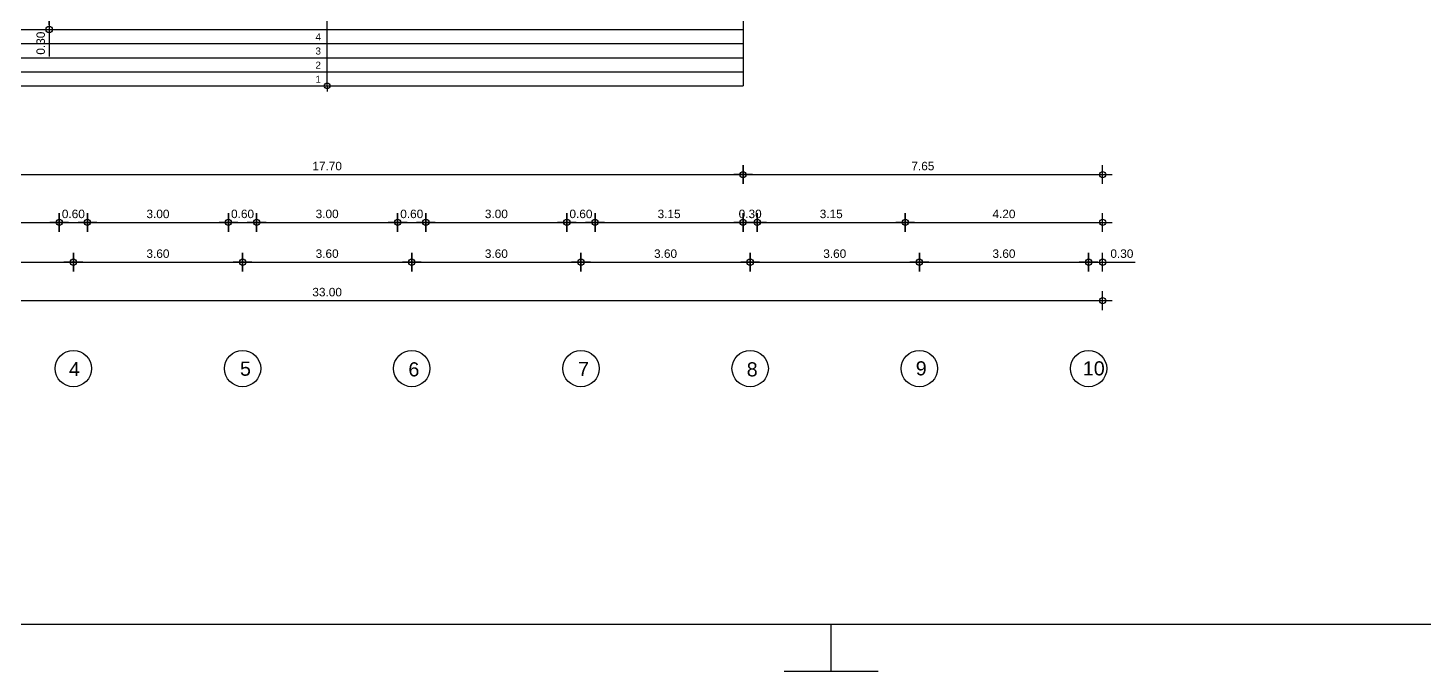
# Model space of a CAD drawing. Header units: metres. Extents: x -11 to 85, y -301 to 135.
# Drawn here: x 24.91 to 54.61, y -223.29 to -209.61 of the extents above; entities that cross this region are included whole.
import ezdxf
from ezdxf.enums import TextEntityAlignment as Align

# ---------------------------------------------------------------- set-up
doc = ezdxf.new("R2010")
doc.units = ezdxf.units.M
doc.header["$LTSCALE"] = 0.036
doc.header["$PDMODE"] = 2
for name, color, linetype in [('arxitek isogeio', 252, 'Continuous'), ('BORDER', 5, 'Continuous'), ('DIMBLK', 252, 'Continuous'), ('LAYER-ON', 4, 'Continuous'), ('MARKS', 2, 'Continuous')]:
    doc.layers.add(name, color=color, linetype=linetype)
doc.styles.add('COMU-N', font='arial.ttf')
doc.styles.get("Standard").update_dxf_attribs({"font": 'arial.ttf'})
doc.dimstyles.new('CADWDOT', dxfattribs={"dimscale": 0.1, "dimtxt": 1.8, "dimasz": 0.08, "dimexe": 2, "dimexo": 0, "dimgap": 0.09, "dimtad": 0, "dimrnd": 0.001, "dimzin": 0, "dimdsep": 46, "dimtxsty": 'Standard', "dimblk1": 'ARTDIM', "dimblk2": 'ARTDIM', "dimsah": 1, "dimcen": 0.09, "dimdle": 0.05, "dimse1": 1, "dimse2": 1, "dimadec": 0, "dimazin": 0, "dimtfac": 1, "dimtmove": 0, "dimatfit": 3, "dimldrblk": 'ARTDIM', "dimfxl": 2, "dimtvp": 0.9999, "dimtolj": 1, "dimtzin": 0, "dimarcsym": 0})

# ---------------------------------------------------------------- blocks, each defined once
blk = doc.blocks.new('art103')
at = {"layer": 'BORDER'}
blk.add_line((0.25, 0.25), (20.75, 0.25), dxfattribs=at)
at = {"layer": 'MARKS'}
for p, q in [((10.5, 0), (10.5, 0.25)), ((10.25, 0), (10.75, 0))]:
    blk.add_line(p, q, dxfattribs=at)
blk = doc.blocks.new('ARTDIM')
at = {"layer": 'DIMBLK'}
for p, q in [((-24.9975, 0), (24.9975, 0)), ((0, -24.9975), (0, 24.9975))]:
    blk.add_line(p, q, dxfattribs=at)
blk.add_circle((0, 0), 8.25, dxfattribs=at)
blk = doc.blocks.new('*D1248')
at = {"layer": 'arxitek isogeio', "color": 0, "lineweight": -2}
blk.add_line((14.782, -215.414), (47.766, -215.414), dxfattribs=at)
at = {"layer": 'Defpoints', "color": 0, "transparency": 16777216}
for p in [(14.774, -209.933), (47.774, -209.933), (47.774, -215.414)]:
    blk.add_point(p, dxfattribs=at)
at = {"layer": 'arxitek isogeio', "color": 0, "lineweight": -2, "xscale": 0.008, "yscale": 0.008, "zscale": 0.008, "rotation": 180}
blk.add_blockref('ARTDIM', (14.774, -215.414), dxfattribs=at)
at = {"layer": 'arxitek isogeio', "color": 0, "lineweight": -2, "xscale": 0.008, "yscale": 0.008, "zscale": 0.008}
blk.add_blockref('ARTDIM', (47.774, -215.414), dxfattribs=at)
at = {"layer": 'arxitek isogeio', "color": 0, "insert": (31.274, -215.234), "char_height": 0.18, "attachment_point": 5}
blk.add_mtext('\\A1;33.00', dxfattribs=at)
blk = doc.blocks.new('*D1252')
at = {"layer": 'arxitek isogeio', "color": 0, "lineweight": -2}
blk.add_line((22.282, -214.596), (25.866, -214.596), dxfattribs=at)
at = {"layer": 'Defpoints', "color": 0, "transparency": 16777216}
for p in [(25.874, -214.596), (22.274, -216.872), (25.874, -216.872)]:
    blk.add_point(p, dxfattribs=at)
at = {"layer": 'arxitek isogeio', "color": 0, "lineweight": -2, "xscale": 0.008, "yscale": 0.008, "zscale": 0.008, "rotation": 180}
blk.add_blockref('ARTDIM', (22.274, -214.596), dxfattribs=at)
at = {"layer": 'arxitek isogeio', "color": 0, "lineweight": -2, "xscale": 0.008, "yscale": 0.008, "zscale": 0.008}
blk.add_blockref('ARTDIM', (25.874, -214.596), dxfattribs=at)
at = {"layer": 'arxitek isogeio', "color": 0, "insert": (24.074, -214.416), "char_height": 0.18, "attachment_point": 5}
blk.add_mtext('\\A1;3.60', dxfattribs=at)
blk = doc.blocks.new('*D1253')
at = {"layer": 'arxitek isogeio', "color": 0, "lineweight": -2}
blk.add_line((25.882, -214.596), (29.466, -214.596), dxfattribs=at)
at = {"layer": 'Defpoints', "color": 0, "transparency": 16777216}
for p in [(29.474, -214.596), (25.874, -216.872), (29.474, -216.872)]:
    blk.add_point(p, dxfattribs=at)
at = {"layer": 'arxitek isogeio', "color": 0, "lineweight": -2, "xscale": 0.008, "yscale": 0.008, "zscale": 0.008, "rotation": 180}
blk.add_blockref('ARTDIM', (25.874, -214.596), dxfattribs=at)
at = {"layer": 'arxitek isogeio', "color": 0, "lineweight": -2, "xscale": 0.008, "yscale": 0.008, "zscale": 0.008}
blk.add_blockref('ARTDIM', (29.474, -214.596), dxfattribs=at)
at = {"layer": 'arxitek isogeio', "color": 0, "insert": (27.674, -214.416), "char_height": 0.18, "attachment_point": 5}
blk.add_mtext('\\A1;3.60', dxfattribs=at)
blk = doc.blocks.new('*D1254')
at = {"layer": 'arxitek isogeio', "color": 0, "lineweight": -2}
blk.add_line((29.482, -214.596), (33.066, -214.596), dxfattribs=at)
at = {"layer": 'Defpoints', "color": 0, "transparency": 16777216}
for p in [(33.074, -214.596), (29.474, -216.872), (33.074, -216.872)]:
    blk.add_point(p, dxfattribs=at)
at = {"layer": 'arxitek isogeio', "color": 0, "lineweight": -2, "xscale": 0.008, "yscale": 0.008, "zscale": 0.008, "rotation": 180}
blk.add_blockref('ARTDIM', (29.474, -214.596), dxfattribs=at)
at = {"layer": 'arxitek isogeio', "color": 0, "lineweight": -2, "xscale": 0.008, "yscale": 0.008, "zscale": 0.008}
blk.add_blockref('ARTDIM', (33.074, -214.596), dxfattribs=at)
at = {"layer": 'arxitek isogeio', "color": 0, "insert": (31.274, -214.416), "char_height": 0.18, "attachment_point": 5}
blk.add_mtext('\\A1;3.60', dxfattribs=at)
blk = doc.blocks.new('*D1255')
at = {"layer": 'arxitek isogeio', "color": 0, "lineweight": -2}
blk.add_line((33.082, -214.596), (36.666, -214.596), dxfattribs=at)
at = {"layer": 'Defpoints', "color": 0, "transparency": 16777216}
for p in [(36.674, -214.596), (33.074, -216.872), (36.674, -216.872)]:
    blk.add_point(p, dxfattribs=at)
at = {"layer": 'arxitek isogeio', "color": 0, "lineweight": -2, "xscale": 0.008, "yscale": 0.008, "zscale": 0.008, "rotation": 180}
blk.add_blockref('ARTDIM', (33.074, -214.596), dxfattribs=at)
at = {"layer": 'arxitek isogeio', "color": 0, "lineweight": -2, "xscale": 0.008, "yscale": 0.008, "zscale": 0.008}
blk.add_blockref('ARTDIM', (36.674, -214.596), dxfattribs=at)
at = {"layer": 'arxitek isogeio', "color": 0, "insert": (34.874, -214.416), "char_height": 0.18, "attachment_point": 5}
blk.add_mtext('\\A1;3.60', dxfattribs=at)
blk = doc.blocks.new('*D1256')
at = {"layer": 'arxitek isogeio', "color": 0, "lineweight": -2}
blk.add_line((36.682, -214.596), (40.266, -214.596), dxfattribs=at)
at = {"layer": 'Defpoints', "color": 0, "transparency": 16777216}
for p in [(40.274, -214.596), (36.674, -216.872), (40.274, -216.872)]:
    blk.add_point(p, dxfattribs=at)
at = {"layer": 'arxitek isogeio', "color": 0, "lineweight": -2, "xscale": 0.008, "yscale": 0.008, "zscale": 0.008, "rotation": 180}
blk.add_blockref('ARTDIM', (36.674, -214.596), dxfattribs=at)
at = {"layer": 'arxitek isogeio', "color": 0, "lineweight": -2, "xscale": 0.008, "yscale": 0.008, "zscale": 0.008}
blk.add_blockref('ARTDIM', (40.274, -214.596), dxfattribs=at)
at = {"layer": 'arxitek isogeio', "color": 0, "insert": (38.474, -214.416), "char_height": 0.18, "attachment_point": 5}
blk.add_mtext('\\A1;3.60', dxfattribs=at)
blk = doc.blocks.new('*D1257')
at = {"layer": 'arxitek isogeio', "color": 0, "lineweight": -2}
blk.add_line((40.282, -214.596), (43.866, -214.596), dxfattribs=at)
at = {"layer": 'Defpoints', "color": 0, "transparency": 16777216}
for p in [(43.874, -214.596), (40.274, -216.872), (43.874, -216.872)]:
    blk.add_point(p, dxfattribs=at)
at = {"layer": 'arxitek isogeio', "color": 0, "lineweight": -2, "xscale": 0.008, "yscale": 0.008, "zscale": 0.008, "rotation": 180}
blk.add_blockref('ARTDIM', (40.274, -214.596), dxfattribs=at)
at = {"layer": 'arxitek isogeio', "color": 0, "lineweight": -2, "xscale": 0.008, "yscale": 0.008, "zscale": 0.008}
blk.add_blockref('ARTDIM', (43.874, -214.596), dxfattribs=at)
at = {"layer": 'arxitek isogeio', "color": 0, "insert": (42.074, -214.416), "char_height": 0.18, "attachment_point": 5}
blk.add_mtext('\\A1;3.60', dxfattribs=at)
blk = doc.blocks.new('*D1258')
at = {"layer": 'arxitek isogeio', "color": 0, "lineweight": -2}
blk.add_line((43.882, -214.596), (47.466, -214.596), dxfattribs=at)
at = {"layer": 'Defpoints', "color": 0, "transparency": 16777216}
for p in [(47.474, -214.596), (43.874, -216.872), (47.474, -216.872)]:
    blk.add_point(p, dxfattribs=at)
at = {"layer": 'arxitek isogeio', "color": 0, "lineweight": -2, "xscale": 0.008, "yscale": 0.008, "zscale": 0.008, "rotation": 180}
blk.add_blockref('ARTDIM', (43.874, -214.596), dxfattribs=at)
at = {"layer": 'arxitek isogeio', "color": 0, "lineweight": -2, "xscale": 0.008, "yscale": 0.008, "zscale": 0.008}
blk.add_blockref('ARTDIM', (47.474, -214.596), dxfattribs=at)
at = {"layer": 'arxitek isogeio', "color": 0, "insert": (45.674, -214.416), "char_height": 0.18, "attachment_point": 5}
blk.add_mtext('\\A1;3.60', dxfattribs=at)
blk = doc.blocks.new('*D1259')
at = {"layer": 'arxitek isogeio', "color": 0, "lineweight": -2}
for p, q in [((47.482, -214.596), (47.766, -214.596)), ((47.774, -214.596), (48.466, -214.596))]:
    blk.add_line(p, q, dxfattribs=at)
at = {"layer": 'Defpoints', "color": 0, "transparency": 16777216}
for p in [(47.774, -209.761), (47.774, -214.596), (47.474, -216.872)]:
    blk.add_point(p, dxfattribs=at)
at = {"layer": 'arxitek isogeio', "color": 0, "lineweight": -2, "xscale": 0.008, "yscale": 0.008, "zscale": 0.008, "rotation": 180}
blk.add_blockref('ARTDIM', (47.474, -214.596), dxfattribs=at)
at = {"layer": 'arxitek isogeio', "color": 0, "lineweight": -2, "xscale": 0.008, "yscale": 0.008, "zscale": 0.008}
blk.add_blockref('ARTDIM', (47.774, -214.596), dxfattribs=at)
at = {"layer": 'arxitek isogeio', "color": 0, "insert": (48.183, -214.416), "char_height": 0.18, "attachment_point": 5}
blk.add_mtext('\\A1;0.30', dxfattribs=at)
blk = doc.blocks.new('*D1263')
at = {"layer": 'arxitek isogeio', "color": 0, "lineweight": -2}
blk.add_line((22.432, -213.751), (25.566, -213.751), dxfattribs=at)
at = {"layer": 'Defpoints', "color": 0, "transparency": 16777216}
for p in [(22.424, -209.761), (25.574, -209.761), (25.574, -213.751)]:
    blk.add_point(p, dxfattribs=at)
at = {"layer": 'arxitek isogeio', "color": 0, "lineweight": -2, "xscale": 0.008, "yscale": 0.008, "zscale": 0.008, "rotation": 180}
blk.add_blockref('ARTDIM', (22.424, -213.751), dxfattribs=at)
at = {"layer": 'arxitek isogeio', "color": 0, "lineweight": -2, "xscale": 0.008, "yscale": 0.008, "zscale": 0.008}
blk.add_blockref('ARTDIM', (25.574, -213.751), dxfattribs=at)
at = {"layer": 'arxitek isogeio', "color": 0, "insert": (23.999, -213.571), "char_height": 0.18, "attachment_point": 5}
blk.add_mtext('\\A1;3.15', dxfattribs=at)
blk = doc.blocks.new('*D1264')
at = {"layer": 'arxitek isogeio', "color": 0, "lineweight": -2}
blk.add_line((25.582, -213.751), (26.166, -213.751), dxfattribs=at)
at = {"layer": 'Defpoints', "color": 0, "transparency": 16777216}
for p in [(25.574, -209.761), (26.174, -209.761), (26.174, -213.751)]:
    blk.add_point(p, dxfattribs=at)
at = {"layer": 'arxitek isogeio', "color": 0, "lineweight": -2, "xscale": 0.008, "yscale": 0.008, "zscale": 0.008, "rotation": 180}
blk.add_blockref('ARTDIM', (25.574, -213.751), dxfattribs=at)
at = {"layer": 'arxitek isogeio', "color": 0, "lineweight": -2, "xscale": 0.008, "yscale": 0.008, "zscale": 0.008}
blk.add_blockref('ARTDIM', (26.174, -213.751), dxfattribs=at)
at = {"layer": 'arxitek isogeio', "color": 0, "insert": (25.874, -213.571), "char_height": 0.18, "attachment_point": 5}
blk.add_mtext('\\A1;0.60', dxfattribs=at)
blk = doc.blocks.new('*D1265')
at = {"layer": 'arxitek isogeio', "color": 0, "lineweight": -2}
blk.add_line((26.182, -213.751), (29.166, -213.751), dxfattribs=at)
at = {"layer": 'Defpoints', "color": 0, "transparency": 16777216}
for p in [(26.174, -209.761), (29.174, -209.761), (29.174, -213.751)]:
    blk.add_point(p, dxfattribs=at)
at = {"layer": 'arxitek isogeio', "color": 0, "lineweight": -2, "xscale": 0.008, "yscale": 0.008, "zscale": 0.008, "rotation": 180}
blk.add_blockref('ARTDIM', (26.174, -213.751), dxfattribs=at)
at = {"layer": 'arxitek isogeio', "color": 0, "lineweight": -2, "xscale": 0.008, "yscale": 0.008, "zscale": 0.008}
blk.add_blockref('ARTDIM', (29.174, -213.751), dxfattribs=at)
at = {"layer": 'arxitek isogeio', "color": 0, "insert": (27.674, -213.571), "char_height": 0.18, "attachment_point": 5}
blk.add_mtext('\\A1;3.00', dxfattribs=at)
blk = doc.blocks.new('*D1266')
at = {"layer": 'arxitek isogeio', "color": 0, "lineweight": -2}
blk.add_line((29.182, -213.751), (29.766, -213.751), dxfattribs=at)
at = {"layer": 'Defpoints', "color": 0, "transparency": 16777216}
for p in [(29.174, -209.761), (29.774, -209.761), (29.774, -213.751)]:
    blk.add_point(p, dxfattribs=at)
at = {"layer": 'arxitek isogeio', "color": 0, "lineweight": -2, "xscale": 0.008, "yscale": 0.008, "zscale": 0.008, "rotation": 180}
blk.add_blockref('ARTDIM', (29.174, -213.751), dxfattribs=at)
at = {"layer": 'arxitek isogeio', "color": 0, "lineweight": -2, "xscale": 0.008, "yscale": 0.008, "zscale": 0.008}
blk.add_blockref('ARTDIM', (29.774, -213.751), dxfattribs=at)
at = {"layer": 'arxitek isogeio', "color": 0, "insert": (29.474, -213.571), "char_height": 0.18, "attachment_point": 5}
blk.add_mtext('\\A1;0.60', dxfattribs=at)
blk = doc.blocks.new('*D1267')
at = {"layer": 'arxitek isogeio', "color": 0, "lineweight": -2}
blk.add_line((29.782, -213.751), (32.766, -213.751), dxfattribs=at)
at = {"layer": 'Defpoints', "color": 0, "transparency": 16777216}
for p in [(29.774, -209.761), (32.774, -209.761), (32.774, -213.751)]:
    blk.add_point(p, dxfattribs=at)
at = {"layer": 'arxitek isogeio', "color": 0, "lineweight": -2, "xscale": 0.008, "yscale": 0.008, "zscale": 0.008, "rotation": 180}
blk.add_blockref('ARTDIM', (29.774, -213.751), dxfattribs=at)
at = {"layer": 'arxitek isogeio', "color": 0, "lineweight": -2, "xscale": 0.008, "yscale": 0.008, "zscale": 0.008}
blk.add_blockref('ARTDIM', (32.774, -213.751), dxfattribs=at)
at = {"layer": 'arxitek isogeio', "color": 0, "insert": (31.274, -213.571), "char_height": 0.18, "attachment_point": 5}
blk.add_mtext('\\A1;3.00', dxfattribs=at)
blk = doc.blocks.new('*D1268')
at = {"layer": 'arxitek isogeio', "color": 0, "lineweight": -2}
blk.add_line((32.782, -213.751), (33.366, -213.751), dxfattribs=at)
at = {"layer": 'Defpoints', "color": 0, "transparency": 16777216}
for p in [(32.774, -209.761), (33.374, -209.761), (33.374, -213.751)]:
    blk.add_point(p, dxfattribs=at)
at = {"layer": 'arxitek isogeio', "color": 0, "lineweight": -2, "xscale": 0.008, "yscale": 0.008, "zscale": 0.008, "rotation": 180}
blk.add_blockref('ARTDIM', (32.774, -213.751), dxfattribs=at)
at = {"layer": 'arxitek isogeio', "color": 0, "lineweight": -2, "xscale": 0.008, "yscale": 0.008, "zscale": 0.008}
blk.add_blockref('ARTDIM', (33.374, -213.751), dxfattribs=at)
at = {"layer": 'arxitek isogeio', "color": 0, "insert": (33.074, -213.571), "char_height": 0.18, "attachment_point": 5}
blk.add_mtext('\\A1;0.60', dxfattribs=at)
blk = doc.blocks.new('*D1269')
at = {"layer": 'arxitek isogeio', "color": 0, "lineweight": -2}
blk.add_line((33.382, -213.751), (36.366, -213.751), dxfattribs=at)
at = {"layer": 'Defpoints', "color": 0, "transparency": 16777216}
for p in [(33.374, -209.761), (36.374, -209.761), (36.374, -213.751)]:
    blk.add_point(p, dxfattribs=at)
at = {"layer": 'arxitek isogeio', "color": 0, "lineweight": -2, "xscale": 0.008, "yscale": 0.008, "zscale": 0.008, "rotation": 180}
blk.add_blockref('ARTDIM', (33.374, -213.751), dxfattribs=at)
at = {"layer": 'arxitek isogeio', "color": 0, "lineweight": -2, "xscale": 0.008, "yscale": 0.008, "zscale": 0.008}
blk.add_blockref('ARTDIM', (36.374, -213.751), dxfattribs=at)
at = {"layer": 'arxitek isogeio', "color": 0, "insert": (34.874, -213.571), "char_height": 0.18, "attachment_point": 5}
blk.add_mtext('\\A1;3.00', dxfattribs=at)
blk = doc.blocks.new('*D1270')
at = {"layer": 'arxitek isogeio', "color": 0, "lineweight": -2}
blk.add_line((36.382, -213.751), (36.966, -213.751), dxfattribs=at)
at = {"layer": 'Defpoints', "color": 0, "transparency": 16777216}
for p in [(36.374, -209.761), (36.974, -209.761), (36.974, -213.751)]:
    blk.add_point(p, dxfattribs=at)
at = {"layer": 'arxitek isogeio', "color": 0, "lineweight": -2, "xscale": 0.008, "yscale": 0.008, "zscale": 0.008, "rotation": 180}
blk.add_blockref('ARTDIM', (36.374, -213.751), dxfattribs=at)
at = {"layer": 'arxitek isogeio', "color": 0, "lineweight": -2, "xscale": 0.008, "yscale": 0.008, "zscale": 0.008}
blk.add_blockref('ARTDIM', (36.974, -213.751), dxfattribs=at)
at = {"layer": 'arxitek isogeio', "color": 0, "insert": (36.674, -213.571), "char_height": 0.18, "attachment_point": 5}
blk.add_mtext('\\A1;0.60', dxfattribs=at)
blk = doc.blocks.new('*D1271')
at = {"layer": 'arxitek isogeio', "color": 0, "lineweight": -2}
blk.add_line((36.982, -213.751), (40.116, -213.751), dxfattribs=at)
at = {"layer": 'Defpoints', "color": 0, "transparency": 16777216}
for p in [(36.974, -209.761), (40.124, -209.761), (40.124, -213.751)]:
    blk.add_point(p, dxfattribs=at)
at = {"layer": 'arxitek isogeio', "color": 0, "lineweight": -2, "xscale": 0.008, "yscale": 0.008, "zscale": 0.008, "rotation": 180}
blk.add_blockref('ARTDIM', (36.974, -213.751), dxfattribs=at)
at = {"layer": 'arxitek isogeio', "color": 0, "lineweight": -2, "xscale": 0.008, "yscale": 0.008, "zscale": 0.008}
blk.add_blockref('ARTDIM', (40.124, -213.751), dxfattribs=at)
at = {"layer": 'arxitek isogeio', "color": 0, "insert": (38.549, -213.571), "char_height": 0.18, "attachment_point": 5}
blk.add_mtext('\\A1;3.15', dxfattribs=at)
blk = doc.blocks.new('*D1272')
at = {"layer": 'arxitek isogeio', "color": 0, "lineweight": -2}
blk.add_line((40.132, -213.751), (40.416, -213.751), dxfattribs=at)
at = {"layer": 'Defpoints', "color": 0, "transparency": 16777216}
for p in [(40.124, -209.761), (40.424, -209.761), (40.424, -213.751)]:
    blk.add_point(p, dxfattribs=at)
at = {"layer": 'arxitek isogeio', "color": 0, "lineweight": -2, "xscale": 0.008, "yscale": 0.008, "zscale": 0.008, "rotation": 180}
blk.add_blockref('ARTDIM', (40.124, -213.751), dxfattribs=at)
at = {"layer": 'arxitek isogeio', "color": 0, "lineweight": -2, "xscale": 0.008, "yscale": 0.008, "zscale": 0.008}
blk.add_blockref('ARTDIM', (40.424, -213.751), dxfattribs=at)
at = {"layer": 'arxitek isogeio', "color": 0, "insert": (40.274, -213.571), "char_height": 0.18, "attachment_point": 5}
blk.add_mtext('\\A1;0.30', dxfattribs=at)
blk = doc.blocks.new('*D1273')
at = {"layer": 'arxitek isogeio', "color": 0, "lineweight": -2}
blk.add_line((40.432, -213.751), (43.566, -213.751), dxfattribs=at)
at = {"layer": 'Defpoints', "color": 0, "transparency": 16777216}
for p in [(40.424, -209.761), (43.574, -209.761), (43.574, -213.751)]:
    blk.add_point(p, dxfattribs=at)
at = {"layer": 'arxitek isogeio', "color": 0, "lineweight": -2, "xscale": 0.008, "yscale": 0.008, "zscale": 0.008, "rotation": 180}
blk.add_blockref('ARTDIM', (40.424, -213.751), dxfattribs=at)
at = {"layer": 'arxitek isogeio', "color": 0, "lineweight": -2, "xscale": 0.008, "yscale": 0.008, "zscale": 0.008}
blk.add_blockref('ARTDIM', (43.574, -213.751), dxfattribs=at)
at = {"layer": 'arxitek isogeio', "color": 0, "insert": (41.999, -213.571), "char_height": 0.18, "attachment_point": 5}
blk.add_mtext('\\A1;3.15', dxfattribs=at)
blk = doc.blocks.new('*D1274')
at = {"layer": 'arxitek isogeio', "color": 0, "lineweight": -2}
blk.add_line((43.582, -213.751), (47.766, -213.751), dxfattribs=at)
at = {"layer": 'Defpoints', "color": 0, "transparency": 16777216}
for p in [(43.574, -209.761), (47.774, -209.761), (47.774, -213.751)]:
    blk.add_point(p, dxfattribs=at)
at = {"layer": 'arxitek isogeio', "color": 0, "lineweight": -2, "xscale": 0.008, "yscale": 0.008, "zscale": 0.008, "rotation": 180}
blk.add_blockref('ARTDIM', (43.574, -213.751), dxfattribs=at)
at = {"layer": 'arxitek isogeio', "color": 0, "lineweight": -2, "xscale": 0.008, "yscale": 0.008, "zscale": 0.008}
blk.add_blockref('ARTDIM', (47.774, -213.751), dxfattribs=at)
at = {"layer": 'arxitek isogeio', "color": 0, "insert": (45.674, -213.571), "char_height": 0.18, "attachment_point": 5}
blk.add_mtext('\\A1;4.20', dxfattribs=at)
blk = doc.blocks.new('*D1364')
at = {"layer": 'arxitek isogeio', "color": 0, "lineweight": -2}
blk.add_line((22.432, -212.733), (40.116, -212.733), dxfattribs=at)
at = {"layer": 'Defpoints', "color": 0, "transparency": 16777216}
for p in [(22.424, -210.247), (40.124, -210.247), (40.124, -212.733)]:
    blk.add_point(p, dxfattribs=at)
at = {"layer": 'arxitek isogeio', "color": 0, "lineweight": -2, "xscale": 0.008, "yscale": 0.008, "zscale": 0.008, "rotation": 180}
blk.add_blockref('ARTDIM', (22.424, -212.733), dxfattribs=at)
at = {"layer": 'arxitek isogeio', "color": 0, "lineweight": -2, "xscale": 0.008, "yscale": 0.008, "zscale": 0.008}
blk.add_blockref('ARTDIM', (40.124, -212.733), dxfattribs=at)
at = {"layer": 'arxitek isogeio', "color": 0, "insert": (31.274, -212.553), "char_height": 0.18, "attachment_point": 5}
blk.add_mtext('\\A1;17.70', dxfattribs=at)
blk = doc.blocks.new('*D1365')
at = {"layer": 'arxitek isogeio', "color": 0, "lineweight": -2}
blk.add_line((40.132, -212.733), (47.766, -212.733), dxfattribs=at)
at = {"layer": 'Defpoints', "color": 0, "transparency": 16777216}
for p in [(40.124, -208.147), (47.774, -208.147), (47.774, -212.733)]:
    blk.add_point(p, dxfattribs=at)
at = {"layer": 'arxitek isogeio', "color": 0, "lineweight": -2, "xscale": 0.008, "yscale": 0.008, "zscale": 0.008, "rotation": 180}
blk.add_blockref('ARTDIM', (40.124, -212.733), dxfattribs=at)
at = {"layer": 'arxitek isogeio', "color": 0, "lineweight": -2, "xscale": 0.008, "yscale": 0.008, "zscale": 0.008}
blk.add_blockref('ARTDIM', (47.774, -212.733), dxfattribs=at)
at = {"layer": 'arxitek isogeio', "color": 0, "insert": (43.949, -212.553), "char_height": 0.18, "attachment_point": 5}
blk.add_mtext('\\A1;7.65', dxfattribs=at)
blk = doc.blocks.new('*D1436')
at = {"layer": 'arxitek isogeio', "color": 0, "lineweight": -2}
for p, q in [((25.36, -209.355), (25.36, -209.639)), ((25.36, -209.647), (25.36, -210.221))]:
    blk.add_line(p, q, dxfattribs=at)
at = {"layer": 'Defpoints', "color": 0, "transparency": 16777216}
for p in [(25.874, -209.347), (25.36, -209.647), (25.874, -209.647)]:
    blk.add_point(p, dxfattribs=at)
at = {"layer": 'arxitek isogeio', "color": 0, "lineweight": -2, "xscale": 0.008, "yscale": 0.008, "zscale": 0.008}
for p, rotation in [((25.36, -209.347), 90), ((25.36, -209.647), 270)]:
    blk.add_blockref('ARTDIM', p, dxfattribs=dict(at, rotation=rotation))
at = {"layer": 'arxitek isogeio', "color": 0, "insert": (25.18, -209.938), "char_height": 0.18, "attachment_point": 5, "rotation": 90}
blk.add_mtext('\\A1;0.30', dxfattribs=at)

msp = doc.modelspace()

# ---------------------------------------------------------------- linework, layer by layer
at = {"layer": 'arxitek isogeio'}
for p, q in [((40.124, -208.147), (40.124, -210.847)), ((31.274, -210.847), (31.274, -209.247)), ((22.424, -209.647), (40.124, -209.647)), ((22.424, -209.947), (40.124, -209.947)), ((22.424, -210.247), (40.124, -210.247)), ((22.424, -210.547), (40.124, -210.547)), ((22.424, -210.847), (40.124, -210.847)), ((31.274, -210.847), (31.274, -210.967))]:
    msp.add_line(p, q, dxfattribs=at)
for centre, radius in [((31.274, -210.847), 0.06), ((25.874, -216.859), 0.387), ((29.474, -216.859), 0.387), ((33.074, -216.859), 0.387), ((36.674, -216.859), 0.387), ((40.274, -216.859), 0.387), ((43.874, -216.859), 0.387), ((47.474, -216.859), 0.387)]:
    msp.add_circle(centre, radius, dxfattribs=at)

# ---------------------------------------------------------------- block references
at = {"layer": 'LAYER-ON', "xscale": 4, "yscale": 4, "zscale": 4}
msp.add_blockref('art103', (0, -223.294), dxfattribs=at)

# ---------------------------------------------------------------- texts
at = {"layer": 'arxitek isogeio', "style": 'COMU-N'}
for s, p in [('4', (31.084, -209.805, 0.51)), ('3', (31.084, -210.105, 0.51)), ('2', (31.084, -210.405, 0.51)), ('1', (31.084, -210.705, 0.51))]:
    msp.add_text(s, height=0.15, dxfattribs=at).set_placement(p, align=Align.MIDDLE)
for s, p in [('4', (25.781, -217.019)), ('5', (29.419, -217.012)), ('6', (33.003, -217.026)), ('7', (36.612, -217.019)), ('8', (40.201, -217.026)), ('9', (43.797, -217.005)), ('10', (47.352, -217.005))]:
    msp.add_text(s, height=0.3, dxfattribs=at).set_placement(p)

# ---------------------------------------------------------------- dimensions: what is measured, and where the dimension line sits
at = {"layer": 'arxitek isogeio'}
for p1, p2, distance, picture, middle in [((40.124, -208.147), (47.774, -208.147), -4.586, '*D1365', (43.949, -212.553)), ((22.424, -210.247), (40.124, -210.247), -2.486, '*D1364', (31.274, -212.553))]:
    dim = msp.add_aligned_dim(p1=p1, p2=p2, distance=distance, dimstyle='CADWDOT', dxfattribs=at)
    dim.commit()
    dim.dimension.update_dxf_attribs({"geometry": picture, "text_midpoint": middle})
dim = msp.add_linear_dim(base=(25.36, -209.647), p1=(25.874, -209.347), p2=(25.874, -209.647), angle=90, dimstyle='CADWDOT', dxfattribs=at)
dim.commit()
dim.dimension.update_dxf_attribs({"geometry": '*D1436', "text_midpoint": (25.18, -209.938)})
for base, p1, p2, picture, middle in [((47.774, -215.414), (14.774, -209.933), (47.774, -209.933), '*D1248', (31.274, -215.234)), ((25.574, -213.751), (22.424, -209.761), (25.574, -209.761), '*D1263', (23.999, -213.571)), ((29.174, -213.751), (26.174, -209.761), (29.174, -209.761), '*D1265', (27.674, -213.571)), ((32.774, -213.751), (29.774, -209.761), (32.774, -209.761), '*D1267', (31.274, -213.571)), ((36.374, -213.751), (33.374, -209.761), (36.374, -209.761), '*D1269', (34.874, -213.571)), ((40.124, -213.751), (36.974, -209.761), (40.124, -209.761), '*D1271', (38.549, -213.571)), ((43.574, -213.751), (40.424, -209.761), (43.574, -209.761), '*D1273', (41.999, -213.571)), ((47.774, -213.751), (43.574, -209.761), (47.774, -209.761), '*D1274', (45.674, -213.571)), ((25.874, -214.596), (22.274, -216.872), (25.874, -216.872), '*D1252', (24.074, -214.416)), ((29.474, -214.596), (25.874, -216.872), (29.474, -216.872), '*D1253', (27.674, -214.416)), ((33.074, -214.596), (29.474, -216.872), (33.074, -216.872), '*D1254', (31.274, -214.416)), ((36.674, -214.596), (33.074, -216.872), (36.674, -216.872), '*D1255', (34.874, -214.416)), ((40.274, -214.596), (36.674, -216.872), (40.274, -216.872), '*D1256', (38.474, -214.416)), ((43.874, -214.596), (40.274, -216.872), (43.874, -216.872), '*D1257', (42.074, -214.416)), ((47.474, -214.596), (43.874, -216.872), (47.474, -216.872), '*D1258', (45.674, -214.416))]:
    dim = msp.add_linear_dim(base=base, p1=p1, p2=p2, dimstyle='CADWDOT', dxfattribs=at)
    dim.commit()
    dim.dimension.update_dxf_attribs({"geometry": picture, "text_midpoint": middle})
for base, p1, p2, picture, middle in [((26.174, -213.751), (25.574, -209.761), (26.174, -209.761), '*D1264', (25.874, -213.751)), ((29.774, -213.751), (29.174, -209.761), (29.774, -209.761), '*D1266', (29.474, -213.751)), ((33.374, -213.751), (32.774, -209.761), (33.374, -209.761), '*D1268', (33.074, -213.751)), ((36.974, -213.751), (36.374, -209.761), (36.974, -209.761), '*D1270', (36.674, -213.751)), ((40.424, -213.751), (40.124, -209.761), (40.424, -209.761), '*D1272', (40.274, -213.751)), ((47.774, -214.596), (47.474, -216.872), (47.774, -209.761), '*D1259', (48.183, -214.596))]:
    dim = msp.add_linear_dim(base=base, p1=p1, p2=p2, dimstyle='CADWDOT', dxfattribs=at)
    dim.commit()
    dim.dimension.update_dxf_attribs({"geometry": picture, "text_midpoint": middle, "dimtype": 160})

doc.saveas('drawing.dxf')
